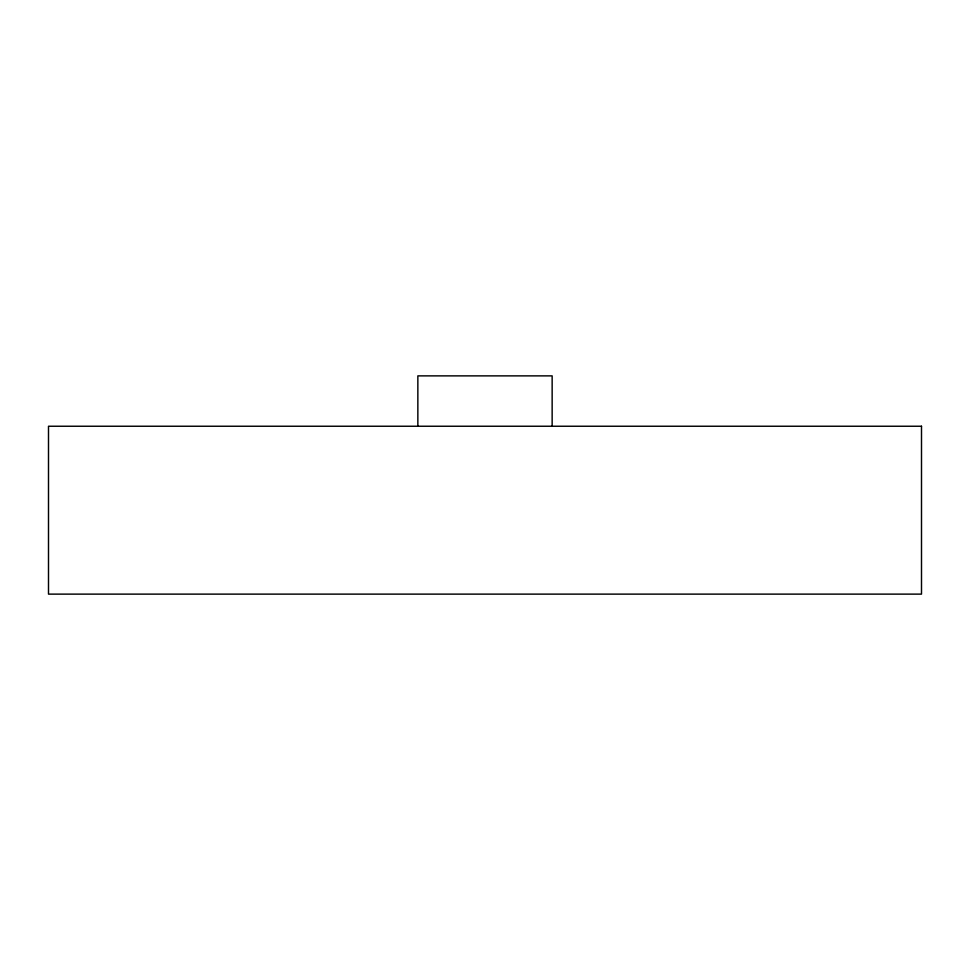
<?xml version="1.0" encoding="UTF-8"?>
<svg xmlns="http://www.w3.org/2000/svg" width="970" height="970" viewBox="0 0 970 970"><rect width="100%" height="100%" fill="white"/><g stroke="black" fill="none" stroke-linecap="round" stroke-linejoin="round"><path stroke-width="1.45" d="M552.148 426.242L552.148 375.875L417.852 375.875L417.852 426.242M921.5 426.242L48.5 426.242L48.5 594.125L921.5 594.125L921.5 426.242"/></g></svg>
